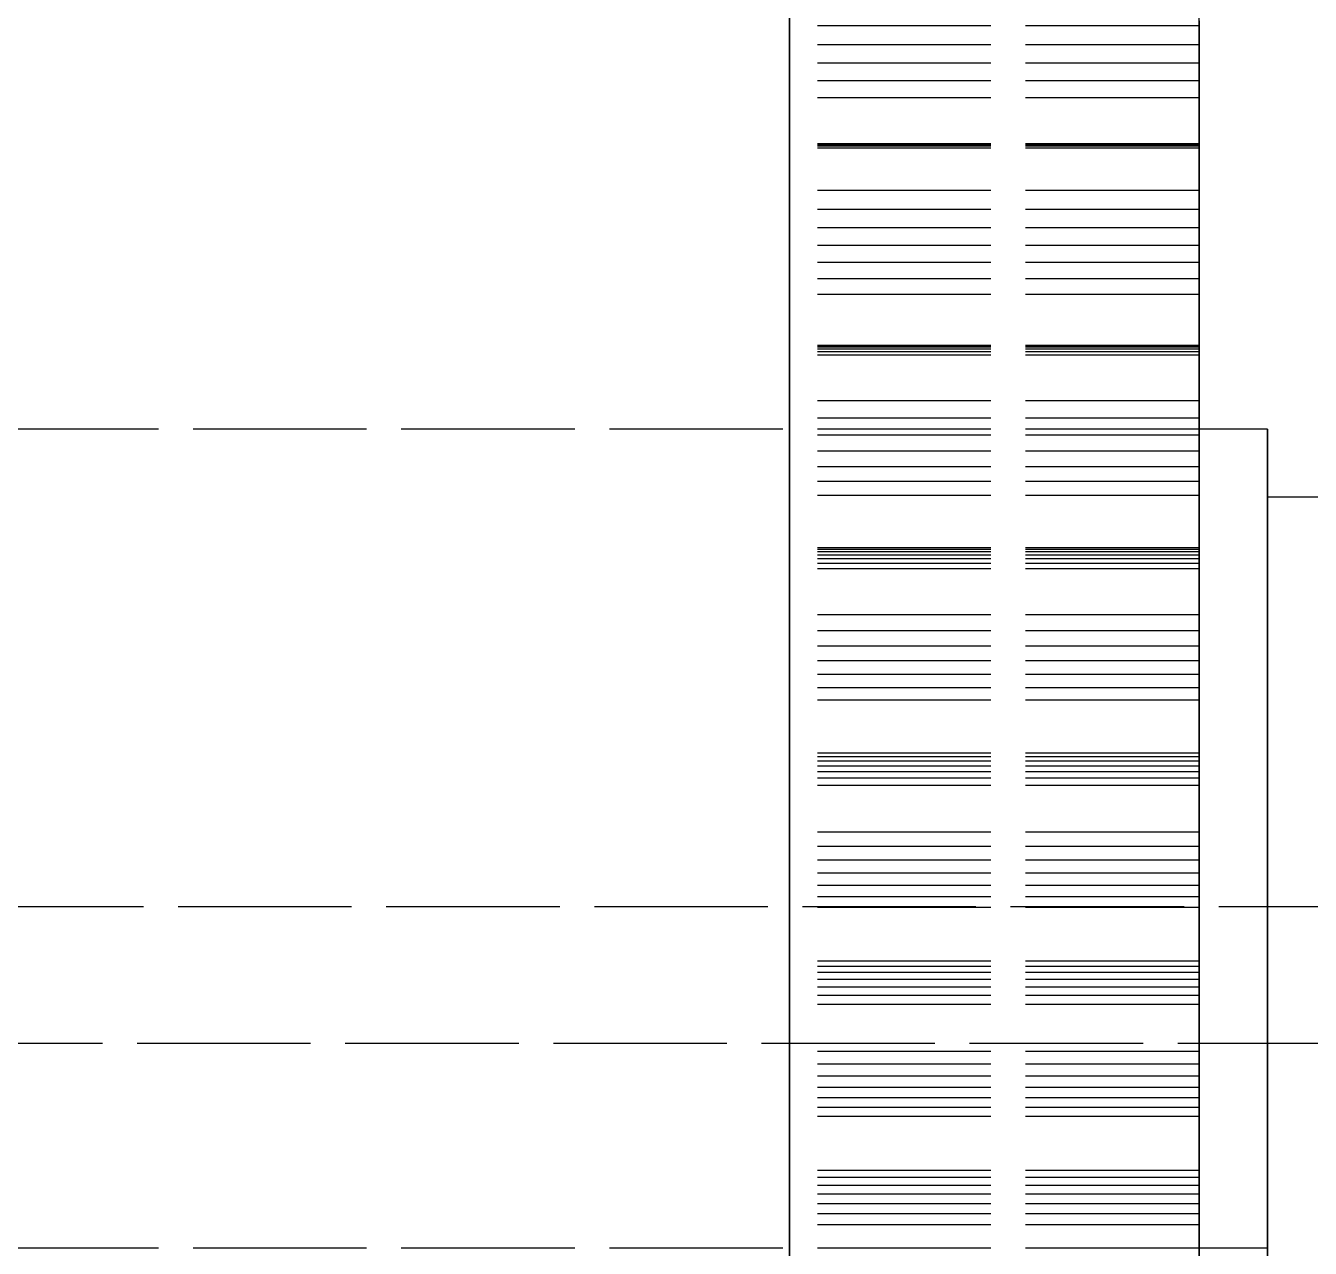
# Model space of a CAD drawing. Header units: millimetres. Extents: x -13 to 276, y -50 to 157.
# Drawn here: x 130.28 to 139.69, y 15.64 to 24.6 of the extents above; entities that cross this region are included whole.
import ezdxf

# ---------------------------------------------------------------- set-up
doc = ezdxf.new("R2010")
doc.units = ezdxf.units.MM
doc.linetypes.add('DASHED', pattern=[1.524, 1.27, -0.254])
doc.layers.add('HIDDEN', color=8, linetype='DASHED')
doc.layers.add('VISIBLE', color=7, linetype='CONTINUOUS')

msp = doc.modelspace()

# ---------------------------------------------------------------- linework, layer by layer
at = {"layer": 'HIDDEN'}
for points in [[(135.875, 25.16881), (135.875, 24.4069), (135.875, 23.645), (135.875, 22.8831), (135.875, 22.12119), (135.875, 21.35929), (135.875, 20.59738), (135.875, 19.83548), (135.875, 19.07357), (135.875, 18.31167), (135.875, 17.54976), (135.875, 16.78786), (135.875, 16.02595), (135.875, 15.26405)], [(135.875, 25.07357), (135.875, 24.37516), (135.875, 23.67675), (135.875, 22.97833), (135.875, 22.27992), (135.875, 21.58151), (135.875, 20.8831), (135.875, 20.18468), (135.875, 19.48627), (135.875, 18.78786), (135.875, 18.08944), (135.875, 17.39103), (135.875, 16.69262), (135.875, 15.99421), (135.875, 15.29579)], [(135.875, 15.645), (135.875, 16.02595), (135.875, 16.4069), (135.875, 16.78786), (135.875, 17.16881), (135.875, 17.54976), (135.875, 17.93071), (135.875, 18.31167), (135.875, 18.69262), (135.875, 19.07357), (135.875, 19.45452), (135.875, 19.83548), (135.875, 20.21643), (135.875, 20.59738), (135.875, 20.97833), (135.875, 21.35929), (135.875, 21.74024), (135.875, 22.12119), (135.875, 22.50214), (135.875, 22.8831), (135.875, 23.26405), (135.875, 23.645), (135.875, 24.02595), (135.875, 24.4069), (135.875, 24.78786)], [(135.875, 24.59893), (135.875, 24.74347)], [(138.875, 24.59893), (138.875, 24.74347)], [(135.875, 15.645), (135.875, 15.99421), (135.875, 16.34341), (135.875, 16.69262), (135.875, 17.04183), (135.875, 17.39103), (135.875, 17.74024), (135.875, 18.08944), (135.875, 18.43865), (135.875, 18.78786), (135.875, 19.13706), (135.875, 19.48627), (135.875, 19.83548), (135.875, 20.18468), (135.875, 20.53389), (135.875, 20.8831), (135.875, 21.2323), (135.875, 21.58151), (135.875, 21.93071), (135.875, 22.27992), (135.875, 22.62913), (135.875, 22.97833), (135.875, 23.32754), (135.875, 23.67675), (135.875, 24.02595), (135.875, 24.37516), (135.875, 24.72437)], [(135.875, 24.63508), (135.875, 23.85333), (135.875, 23.07159), (135.875, 22.28984), (135.875, 21.5081), (135.875, 20.72635), (135.875, 19.9446), (135.875, 19.16286), (135.875, 18.38111), (135.875, 17.59937), (135.875, 16.81762), (135.875, 16.03587), (135.875, 15.25413)], [(135.875, 24.45901), (135.875, 24.59893)], [(135.875, 24.59893), (135.875, 24.45901)], [(138.875, 24.59893), (135.875, 24.59893)], [(138.875, 24.59893), (135.875, 24.59893)], [(138.875, 24.63508), (138.875, 23.85333), (138.875, 23.07159), (138.875, 22.28984), (138.875, 21.5081), (138.875, 20.72635), (138.875, 19.9446), (138.875, 19.16286), (138.875, 18.38111), (138.875, 17.59937), (138.875, 16.81762), (138.875, 16.03587), (138.875, 15.25413)], [(138.875, 24.45901), (138.875, 24.59893)], [(138.875, 24.59893), (138.875, 24.45901)], [(135.875, 24.32393), (135.875, 24.45901)], [(135.875, 24.45901), (135.875, 24.32393)], [(138.875, 24.45901), (135.875, 24.45901)], [(138.875, 24.45901), (135.875, 24.45901)], [(138.875, 24.32393), (138.875, 24.45901)], [(138.875, 24.45901), (138.875, 24.32393)], [(135.875, 24.19396), (135.875, 24.32393)], [(135.875, 24.32393), (135.875, 24.19396)], [(138.875, 24.32393), (135.875, 24.32393)], [(138.875, 24.32393), (135.875, 24.32393)], [(138.875, 24.19396), (138.875, 24.32393)], [(138.875, 24.32393), (138.875, 24.19396)], [(135.875, 24.06947), (135.875, 24.19396)], [(135.875, 24.19396), (135.875, 24.06947)], [(138.875, 24.19396), (135.875, 24.19396)], [(138.875, 24.19396), (135.875, 24.19396)], [(138.875, 24.06947), (138.875, 24.19396)], [(138.875, 24.19396), (138.875, 24.06947)], [(135.875, 23.70255), (135.875, 24.06947)], [(135.875, 24.06947), (135.875, 23.70255)], [(138.875, 24.06947), (135.875, 24.06947)], [(138.875, 24.06947), (135.875, 24.06947)], [(138.875, 23.70255), (138.875, 24.06947)], [(138.875, 24.06947), (138.875, 23.70255)], [(135.875, 23.73207), (135.875, 23.73256)], [(135.875, 23.73256), (135.875, 23.72799)], [(135.875, 23.72799), (135.875, 23.73256)], [(135.875, 23.73256), (135.875, 23.73207)], [(138.875, 23.73256), (135.875, 23.73256)], [(138.875, 23.73256), (135.875, 23.73256)], [(135.875, 23.7267), (135.875, 23.73207)], [(135.875, 23.73207), (135.875, 23.7267)], [(138.875, 23.73207), (135.875, 23.73207)], [(138.875, 23.73207), (135.875, 23.73207)], [(135.875, 23.72799), (135.875, 23.71809)], [(135.875, 23.71809), (135.875, 23.72799)], [(138.875, 23.72799), (135.875, 23.72799)], [(138.875, 23.72799), (135.875, 23.72799)], [(135.875, 23.71661), (135.875, 23.7267)], [(135.875, 23.7267), (135.875, 23.71661)], [(138.875, 23.7267), (135.875, 23.7267)], [(138.875, 23.7267), (135.875, 23.7267)], [(135.875, 23.71809), (135.875, 23.70255)], [(135.875, 23.70255), (135.875, 23.71809)], [(138.875, 23.71809), (135.875, 23.71809)], [(138.875, 23.71809), (135.875, 23.71809)], [(135.875, 23.39137), (135.875, 23.71661)], [(135.875, 23.71661), (135.875, 23.39137)], [(138.875, 23.71661), (135.875, 23.71661)], [(138.875, 23.71661), (135.875, 23.71661)], [(138.875, 23.73207), (138.875, 23.73256)], [(138.875, 23.73256), (138.875, 23.72799)], [(138.875, 23.72799), (138.875, 23.73256)], [(138.875, 23.73256), (138.875, 23.73207)], [(138.875, 23.7267), (138.875, 23.73207)], [(138.875, 23.73207), (138.875, 23.7267)], [(138.875, 23.72799), (138.875, 23.71809)], [(138.875, 23.71809), (138.875, 23.72799)], [(138.875, 23.71661), (138.875, 23.7267)], [(138.875, 23.7267), (138.875, 23.71661)], [(138.875, 23.71809), (138.875, 23.70255)], [(138.875, 23.70255), (138.875, 23.71809)], [(138.875, 23.39137), (138.875, 23.71661)], [(138.875, 23.71661), (138.875, 23.39137)], [(138.875, 23.70255), (135.875, 23.70255)], [(138.875, 23.70255), (135.875, 23.70255)], [(135.875, 23.25253), (135.875, 23.39137)], [(135.875, 23.39137), (135.875, 23.25253)], [(138.875, 23.39137), (135.875, 23.39137)], [(138.875, 23.39137), (135.875, 23.39137)], [(138.875, 23.25253), (138.875, 23.39137)], [(138.875, 23.39137), (138.875, 23.25253)], [(135.875, 23.11824), (135.875, 23.25253)], [(135.875, 23.25253), (135.875, 23.11824)], [(138.875, 23.25253), (135.875, 23.25253)], [(138.875, 23.25253), (135.875, 23.25253)], [(138.875, 23.11824), (138.875, 23.25253)], [(138.875, 23.25253), (138.875, 23.11824)], [(135.875, 22.98872), (135.875, 23.11824)], [(135.875, 23.11824), (135.875, 22.98872)], [(138.875, 23.11824), (135.875, 23.11824)], [(138.875, 23.11824), (135.875, 23.11824)], [(138.875, 22.98872), (138.875, 23.11824)], [(138.875, 23.11824), (138.875, 22.98872)], [(135.875, 22.86418), (135.875, 22.98872)], [(135.875, 22.98872), (135.875, 22.86418)], [(138.875, 22.98872), (135.875, 22.98872)], [(138.875, 22.98872), (135.875, 22.98872)], [(138.875, 22.86418), (138.875, 22.98872)], [(138.875, 22.98872), (138.875, 22.86418)], [(135.875, 22.74492), (135.875, 22.86418)], [(135.875, 22.86418), (135.875, 22.74492)], [(138.875, 22.86418), (135.875, 22.86418)], [(138.875, 22.86418), (135.875, 22.86418)], [(138.875, 22.74492), (138.875, 22.86418)], [(138.875, 22.86418), (138.875, 22.74492)], [(135.875, 22.63128), (135.875, 22.74492)], [(135.875, 22.74492), (135.875, 22.63128)], [(138.875, 22.74492), (135.875, 22.74492)], [(138.875, 22.74492), (135.875, 22.74492)], [(138.875, 22.63128), (138.875, 22.74492)], [(138.875, 22.74492), (138.875, 22.63128)], [(135.875, 22.25492), (135.875, 22.63128)], [(135.875, 22.63128), (135.875, 22.25492)], [(138.875, 22.63128), (135.875, 22.63128)], [(138.875, 22.63128), (135.875, 22.63128)], [(138.875, 22.25492), (138.875, 22.63128)], [(138.875, 22.63128), (138.875, 22.25492)], [(135.875, 22.2529), (135.875, 22.2568)], [(135.875, 22.2568), (135.875, 22.25492)], [(135.875, 22.25492), (135.875, 22.2568)], [(135.875, 22.2568), (135.875, 22.2529)], [(138.875, 22.2568), (135.875, 22.2568)], [(138.875, 22.2568), (135.875, 22.2568)], [(138.875, 22.25492), (135.875, 22.25492)], [(138.875, 22.25492), (135.875, 22.25492)], [(135.875, 22.24357), (135.875, 22.2529)], [(135.875, 22.2529), (135.875, 22.24357)], [(138.875, 22.2529), (135.875, 22.2529)], [(138.875, 22.2529), (135.875, 22.2529)], [(135.875, 22.22906), (135.875, 22.24357)], [(135.875, 22.24357), (135.875, 22.22906)], [(138.875, 22.24357), (135.875, 22.24357)], [(138.875, 22.24357), (135.875, 22.24357)], [(135.875, 22.20958), (135.875, 22.22906)], [(135.875, 22.22906), (135.875, 22.20958)], [(138.875, 22.22906), (135.875, 22.22906)], [(138.875, 22.22906), (135.875, 22.22906)], [(135.875, 22.18529), (135.875, 22.20958)], [(135.875, 22.20958), (135.875, 22.18529)], [(138.875, 22.20958), (135.875, 22.20958)], [(138.875, 22.20958), (135.875, 22.20958)], [(138.875, 22.2529), (138.875, 22.2568)], [(138.875, 22.2568), (138.875, 22.25492)], [(138.875, 22.25492), (138.875, 22.2568)], [(138.875, 22.2568), (138.875, 22.2529)], [(138.875, 22.24357), (138.875, 22.2529)], [(138.875, 22.2529), (138.875, 22.24357)], [(138.875, 22.22906), (138.875, 22.24357)], [(138.875, 22.24357), (138.875, 22.22906)], [(138.875, 22.20958), (138.875, 22.22906)], [(138.875, 22.22906), (138.875, 22.20958)], [(138.875, 22.18529), (138.875, 22.20958)], [(138.875, 22.20958), (138.875, 22.18529)], [(135.875, 21.85258), (135.875, 22.18529)], [(135.875, 22.18529), (135.875, 21.85258)], [(138.875, 22.18529), (135.875, 22.18529)], [(138.875, 22.18529), (135.875, 22.18529)], [(138.875, 21.85258), (138.875, 22.18529)], [(138.875, 22.18529), (138.875, 21.85258)], [(135.875, 21.72452), (135.875, 21.85258)], [(135.875, 21.85258), (135.875, 21.72452)], [(138.875, 21.85258), (135.875, 21.85258)], [(138.875, 21.85258), (135.875, 21.85258)], [(138.875, 21.72452), (138.875, 21.85258)], [(138.875, 21.85258), (138.875, 21.72452)], [(138.875, 21.645), (121.075, 21.645)], [(135.875, 21.60115), (135.875, 21.72452)], [(135.875, 21.72452), (135.875, 21.60115)], [(138.875, 21.72452), (135.875, 21.72452)], [(138.875, 21.72452), (135.875, 21.72452)], [(138.875, 21.60115), (138.875, 21.72452)], [(138.875, 21.72452), (138.875, 21.60115)], [(139.375, 21.645), (139.375, 21.45452), (139.375, 21.26405), (139.375, 21.07357), (139.375, 20.8831), (139.375, 20.69262), (139.375, 20.50214), (139.375, 20.31167), (139.375, 20.12119), (139.375, 19.93071), (139.375, 19.74024), (139.375, 19.54976), (139.375, 19.35929), (139.375, 19.16881), (139.375, 18.97833), (139.375, 18.78786), (139.375, 18.59738), (139.375, 18.4069), (139.375, 18.21643), (139.375, 18.02595), (139.375, 17.83548), (139.375, 17.645), (139.375, 17.45452), (139.375, 17.26405), (139.375, 17.07357), (139.375, 16.8831), (139.375, 16.69262), (139.375, 16.50214), (139.375, 16.31167), (139.375, 16.12119), (139.375, 15.93071), (139.375, 15.74024), (139.375, 15.54976)], [(135.875, 21.48265), (135.875, 21.60115)], [(135.875, 21.60115), (135.875, 21.48265)], [(138.875, 21.60115), (135.875, 21.60115)], [(138.875, 21.60115), (135.875, 21.60115)], [(138.875, 21.48265), (138.875, 21.60115)], [(138.875, 21.60115), (138.875, 21.48265)], [(135.875, 21.36927), (135.875, 21.48265)], [(135.875, 21.48265), (135.875, 21.36927)], [(138.875, 21.48265), (135.875, 21.48265)], [(138.875, 21.48265), (135.875, 21.48265)], [(138.875, 21.36927), (138.875, 21.48265)], [(138.875, 21.48265), (138.875, 21.36927)], [(135.875, 21.26128), (135.875, 21.36927)], [(135.875, 21.36927), (135.875, 21.26128)], [(138.875, 21.36927), (135.875, 21.36927)], [(138.875, 21.36927), (135.875, 21.36927)], [(138.875, 21.26128), (138.875, 21.36927)], [(138.875, 21.36927), (138.875, 21.26128)], [(135.875, 21.15905), (135.875, 21.26128)], [(135.875, 21.26128), (135.875, 21.15905)], [(138.875, 21.26128), (135.875, 21.26128)], [(138.875, 21.26128), (135.875, 21.26128)], [(138.875, 21.15905), (138.875, 21.26128)], [(138.875, 21.26128), (138.875, 21.15905)], [(135.875, 20.77508), (135.875, 21.15905)], [(135.875, 21.15905), (135.875, 20.77508)], [(138.875, 21.15905), (135.875, 21.15905)], [(138.875, 21.15905), (135.875, 21.15905)], [(138.875, 20.77508), (138.875, 21.15905)], [(138.875, 21.15905), (138.875, 20.77508)], [(139.375, 15.645), (139.375, 15.7323), (139.375, 15.8196), (139.375, 15.9069), (139.375, 15.99421), (139.375, 16.08151), (139.375, 16.16881), (139.375, 16.25611), (139.375, 16.34341), (139.375, 16.43071), (139.375, 16.51802), (139.375, 16.60532), (139.375, 16.69262), (139.375, 16.77992), (139.375, 16.86722), (139.375, 16.95452), (139.375, 17.04183), (139.375, 17.12913), (139.375, 17.21643), (139.375, 17.30373), (139.375, 17.39103), (139.375, 17.47833), (139.375, 17.56563), (139.375, 17.65294), (139.375, 17.74024), (139.375, 17.82754), (139.375, 17.91484), (139.375, 18.00214), (139.375, 18.08944), (139.375, 18.17675), (139.375, 18.26405), (139.375, 18.35135), (139.375, 18.43865), (139.375, 18.52595), (139.375, 18.61325), (139.375, 18.70056), (139.375, 18.78786), (139.375, 18.87516), (139.375, 18.96246), (139.375, 19.04976), (139.375, 19.13706), (139.375, 19.22437), (139.375, 19.31167), (139.375, 19.39897), (139.375, 19.48627), (139.375, 19.57357), (139.375, 19.66087), (139.375, 19.74817), (139.375, 19.83548), (139.375, 19.92278), (139.375, 20.01008), (139.375, 20.09738), (139.375, 20.18468), (139.375, 20.27198), (139.375, 20.35929), (139.375, 20.44659), (139.375, 20.53389), (139.375, 20.62119), (139.375, 20.70849), (139.375, 20.79579), (139.375, 20.8831), (139.375, 20.9704), (139.375, 21.0577), (139.375, 21.145)], [(139.375, 21.145), (139.375, 20.9704), (139.375, 20.79579), (139.375, 20.62119), (139.375, 20.44659), (139.375, 20.27198), (139.375, 20.09738), (139.375, 19.92278), (139.375, 19.74817), (139.375, 19.57357), (139.375, 19.39897), (139.375, 19.22437), (139.375, 19.04976), (139.375, 18.87516), (139.375, 18.70056), (139.375, 18.52595), (139.375, 18.35135), (139.375, 18.17675), (139.375, 18.00214), (139.375, 17.82754), (139.375, 17.65294), (139.375, 17.47833), (139.375, 17.30373), (139.375, 17.12913), (139.375, 16.95452), (139.375, 16.77992), (139.375, 16.60532), (139.375, 16.43071), (139.375, 16.25611), (139.375, 16.08151), (139.375, 15.9069), (139.375, 15.7323), (139.375, 15.5577)], [(135.875, 20.76329), (135.875, 20.77508)], [(135.875, 20.77508), (135.875, 20.76329)], [(138.875, 20.77508), (135.875, 20.77508)], [(138.875, 20.77508), (135.875, 20.77508)], [(135.875, 20.74562), (135.875, 20.76329)], [(135.875, 20.76329), (135.875, 20.74562)], [(138.875, 20.76329), (135.875, 20.76329)], [(138.875, 20.76329), (135.875, 20.76329)], [(135.875, 20.72243), (135.875, 20.74562)], [(135.875, 20.74562), (135.875, 20.72243)], [(138.875, 20.74562), (135.875, 20.74562)], [(138.875, 20.74562), (135.875, 20.74562)], [(135.875, 20.69397), (135.875, 20.72243)], [(135.875, 20.72243), (135.875, 20.69397)], [(138.875, 20.72243), (135.875, 20.72243)], [(138.875, 20.72243), (135.875, 20.72243)], [(138.875, 20.76329), (138.875, 20.77508)], [(138.875, 20.77508), (138.875, 20.76329)], [(138.875, 20.74562), (138.875, 20.76329)], [(138.875, 20.76329), (138.875, 20.74562)], [(138.875, 20.72243), (138.875, 20.74562)], [(138.875, 20.74562), (138.875, 20.72243)], [(138.875, 20.69397), (138.875, 20.72243)], [(138.875, 20.72243), (138.875, 20.69397)], [(135.875, 20.66047), (135.875, 20.69397)], [(135.875, 20.69397), (135.875, 20.66047)], [(138.875, 20.69397), (135.875, 20.69397)], [(138.875, 20.69397), (135.875, 20.69397)], [(135.875, 20.6221), (135.875, 20.66047)], [(135.875, 20.66047), (135.875, 20.6221)], [(138.875, 20.66047), (135.875, 20.66047)], [(138.875, 20.66047), (135.875, 20.66047)], [(135.875, 20.28355), (135.875, 20.6221)], [(135.875, 20.6221), (135.875, 20.28355)], [(138.875, 20.6221), (135.875, 20.6221)], [(138.875, 20.6221), (135.875, 20.6221)], [(138.875, 20.66047), (138.875, 20.69397)], [(138.875, 20.69397), (138.875, 20.66047)], [(138.875, 20.6221), (138.875, 20.66047)], [(138.875, 20.66047), (138.875, 20.6221)], [(138.875, 20.28355), (138.875, 20.6221)], [(138.875, 20.6221), (138.875, 20.28355)], [(135.875, 20.1669), (135.875, 20.28355)], [(135.875, 20.28355), (135.875, 20.1669)], [(138.875, 20.28355), (135.875, 20.28355)], [(138.875, 20.28355), (135.875, 20.28355)], [(138.875, 20.1669), (138.875, 20.28355)], [(138.875, 20.28355), (138.875, 20.1669)], [(135.875, 20.05503), (135.875, 20.1669)], [(135.875, 20.1669), (135.875, 20.05503)], [(138.875, 20.1669), (135.875, 20.1669)], [(138.875, 20.1669), (135.875, 20.1669)], [(138.875, 20.05503), (138.875, 20.1669)], [(138.875, 20.1669), (138.875, 20.05503)], [(135.875, 19.94814), (135.875, 20.05503)], [(135.875, 20.05503), (135.875, 19.94814)], [(138.875, 20.05503), (135.875, 20.05503)], [(138.875, 20.05503), (135.875, 20.05503)], [(138.875, 19.94814), (138.875, 20.05503)], [(138.875, 20.05503), (138.875, 19.94814)], [(135.875, 19.84646), (135.875, 19.94814)], [(135.875, 19.94814), (135.875, 19.84646)], [(138.875, 19.94814), (135.875, 19.94814)], [(138.875, 19.94814), (135.875, 19.94814)], [(138.875, 19.84646), (138.875, 19.94814)], [(138.875, 19.94814), (138.875, 19.84646)], [(135.875, 19.75028), (135.875, 19.84646)], [(135.875, 19.84646), (135.875, 19.75028)], [(138.875, 19.84646), (135.875, 19.84646)], [(138.875, 19.84646), (135.875, 19.84646)], [(138.875, 19.75028), (138.875, 19.84646)], [(138.875, 19.84646), (138.875, 19.75028)], [(135.875, 19.65996), (135.875, 19.75028)], [(135.875, 19.75028), (135.875, 19.65996)], [(138.875, 19.75028), (135.875, 19.75028)], [(138.875, 19.75028), (135.875, 19.75028)], [(138.875, 19.65996), (138.875, 19.75028)], [(138.875, 19.75028), (138.875, 19.65996)], [(135.875, 19.27025), (135.875, 19.65996)], [(135.875, 19.65996), (135.875, 19.27025)], [(138.875, 19.65996), (135.875, 19.65996)], [(138.875, 19.65996), (135.875, 19.65996)], [(138.875, 19.27025), (138.875, 19.65996)], [(138.875, 19.65996), (138.875, 19.27025)], [(135.875, 19.24484), (135.875, 19.27025)], [(135.875, 19.27025), (135.875, 19.24484)], [(138.875, 19.27025), (135.875, 19.27025)], [(138.875, 19.27025), (135.875, 19.27025)], [(135.875, 19.21349), (135.875, 19.24484)], [(135.875, 19.24484), (135.875, 19.21349)], [(138.875, 19.24484), (135.875, 19.24484)], [(138.875, 19.24484), (135.875, 19.24484)], [(135.875, 19.17655), (135.875, 19.21349)], [(135.875, 19.21349), (135.875, 19.17655)], [(138.875, 19.21349), (135.875, 19.21349)], [(138.875, 19.21349), (135.875, 19.21349)], [(138.875, 19.24484), (138.875, 19.27025)], [(138.875, 19.27025), (138.875, 19.24484)], [(138.875, 19.21349), (138.875, 19.24484)], [(138.875, 19.24484), (138.875, 19.21349)], [(138.875, 19.17655), (138.875, 19.21349)], [(138.875, 19.21349), (138.875, 19.17655)], [(135.875, 19.13429), (135.875, 19.17655)], [(135.875, 19.17655), (135.875, 19.13429)], [(138.875, 19.17655), (135.875, 19.17655)], [(138.875, 19.17655), (135.875, 19.17655)], [(135.875, 19.08694), (135.875, 19.13429)], [(135.875, 19.13429), (135.875, 19.08694)], [(138.875, 19.13429), (135.875, 19.13429)], [(138.875, 19.13429), (135.875, 19.13429)], [(138.875, 19.13429), (138.875, 19.17655)], [(138.875, 19.17655), (138.875, 19.13429)], [(138.875, 19.08694), (138.875, 19.13429)], [(138.875, 19.13429), (138.875, 19.08694)], [(135.875, 19.03466), (135.875, 19.08694)], [(135.875, 19.08694), (135.875, 19.03466)], [(138.875, 19.08694), (135.875, 19.08694)], [(138.875, 19.08694), (135.875, 19.08694)], [(135.875, 18.69191), (135.875, 19.03466)], [(135.875, 19.03466), (135.875, 18.69191)], [(138.875, 19.03466), (135.875, 19.03466)], [(138.875, 19.03466), (135.875, 19.03466)], [(138.875, 19.03466), (138.875, 19.08694)], [(138.875, 19.08694), (138.875, 19.03466)], [(138.875, 18.69191), (138.875, 19.03466)], [(138.875, 19.03466), (138.875, 18.69191)], [(135.875, 18.58724), (135.875, 18.69191)], [(135.875, 18.69191), (135.875, 18.58724)], [(138.875, 18.69191), (135.875, 18.69191)], [(138.875, 18.69191), (135.875, 18.69191)], [(138.875, 18.58724), (138.875, 18.69191)], [(138.875, 18.69191), (138.875, 18.58724)], [(135.875, 18.48743), (135.875, 18.58724)], [(135.875, 18.58724), (135.875, 18.48743)], [(138.875, 18.58724), (135.875, 18.58724)], [(138.875, 18.58724), (135.875, 18.58724)], [(138.875, 18.48743), (138.875, 18.58724)], [(138.875, 18.58724), (138.875, 18.48743)], [(135.875, 18.39267), (135.875, 18.48743)], [(135.875, 18.48743), (135.875, 18.39267)], [(138.875, 18.48743), (135.875, 18.48743)], [(138.875, 18.48743), (135.875, 18.48743)], [(138.875, 18.39267), (138.875, 18.48743)], [(138.875, 18.48743), (138.875, 18.39267)], [(135.875, 18.30319), (135.875, 18.39267)], [(135.875, 18.39267), (135.875, 18.30319)], [(138.875, 18.39267), (135.875, 18.39267)], [(138.875, 18.39267), (135.875, 18.39267)], [(138.875, 18.30319), (138.875, 18.39267)], [(138.875, 18.39267), (138.875, 18.30319)], [(135.875, 18.21928), (135.875, 18.30319)], [(135.875, 18.30319), (135.875, 18.21928)], [(138.875, 18.30319), (135.875, 18.30319)], [(138.875, 18.30319), (135.875, 18.30319)], [(138.875, 18.21928), (138.875, 18.30319)], [(138.875, 18.30319), (138.875, 18.21928)], [(135.875, 18.14131), (135.875, 18.21928)], [(135.875, 18.21928), (135.875, 18.14131)], [(138.875, 18.21928), (135.875, 18.21928)], [(138.875, 18.21928), (135.875, 18.21928)], [(138.875, 18.14131), (138.875, 18.21928)], [(138.875, 18.21928), (138.875, 18.14131)], [(146.385, 18.145), (95.375, 18.145)], [(135.875, 17.74775), (135.875, 18.14131)], [(135.875, 18.14131), (135.875, 17.74775)], [(138.875, 18.14131), (135.875, 18.14131)], [(138.875, 18.14131), (135.875, 18.14131)], [(138.875, 17.74775), (138.875, 18.14131)], [(138.875, 18.14131), (138.875, 17.74775)], [(135.875, 17.70886), (135.875, 17.74775)], [(135.875, 17.74775), (135.875, 17.70886)], [(138.875, 17.74775), (135.875, 17.74775)], [(138.875, 17.74775), (135.875, 17.74775)], [(135.875, 17.66397), (135.875, 17.70886)], [(135.875, 17.70886), (135.875, 17.66397)], [(138.875, 17.70886), (135.875, 17.70886)], [(138.875, 17.70886), (135.875, 17.70886)], [(138.875, 17.70886), (138.875, 17.74775)], [(138.875, 17.74775), (138.875, 17.70886)], [(138.875, 17.66397), (138.875, 17.70886)], [(138.875, 17.70886), (138.875, 17.66397)], [(135.875, 17.61347), (135.875, 17.66397)], [(135.875, 17.66397), (135.875, 17.61347)], [(138.875, 17.66397), (135.875, 17.66397)], [(138.875, 17.66397), (135.875, 17.66397)], [(135.875, 17.55761), (135.875, 17.61347)], [(135.875, 17.61347), (135.875, 17.55761)], [(138.875, 17.61347), (135.875, 17.61347)], [(138.875, 17.61347), (135.875, 17.61347)], [(138.875, 17.61347), (138.875, 17.66397)], [(138.875, 17.66397), (138.875, 17.61347)], [(138.875, 17.55761), (138.875, 17.61347)], [(138.875, 17.61347), (138.875, 17.55761)], [(135.875, 17.49663), (135.875, 17.55761)], [(135.875, 17.55761), (135.875, 17.49663)], [(138.875, 17.55761), (135.875, 17.55761)], [(138.875, 17.55761), (135.875, 17.55761)], [(138.875, 17.49663), (138.875, 17.55761)], [(138.875, 17.55761), (138.875, 17.49663)], [(135.875, 17.43071), (135.875, 17.49663)], [(135.875, 17.49663), (135.875, 17.43071)], [(138.875, 17.49663), (135.875, 17.49663)], [(138.875, 17.49663), (135.875, 17.49663)], [(135.875, 17.08544), (135.875, 17.43071)], [(135.875, 17.43071), (135.875, 17.08544)], [(138.875, 17.43071), (135.875, 17.43071)], [(138.875, 17.43071), (135.875, 17.43071)], [(138.875, 17.43071), (138.875, 17.49663)], [(138.875, 17.49663), (138.875, 17.43071)], [(138.875, 17.08544), (138.875, 17.43071)], [(138.875, 17.43071), (138.875, 17.08544)], [(146.085, 17.145), (89.375, 17.145)], [(135.875, 16.99325), (135.875, 17.08544)], [(135.875, 17.08544), (135.875, 16.99325)], [(138.875, 17.08544), (135.875, 17.08544)], [(138.875, 17.08544), (135.875, 17.08544)], [(138.875, 16.99325), (138.875, 17.08544)], [(138.875, 17.08544), (138.875, 16.99325)], [(135.875, 16.90598), (135.875, 16.99325)], [(135.875, 16.99325), (135.875, 16.90598)], [(138.875, 16.99325), (135.875, 16.99325)], [(138.875, 16.99325), (135.875, 16.99325)], [(138.875, 16.90598), (138.875, 16.99325)], [(138.875, 16.99325), (138.875, 16.90598)], [(135.875, 16.82381), (135.875, 16.90598)], [(135.875, 16.90598), (135.875, 16.82381)], [(138.875, 16.90598), (135.875, 16.90598)], [(138.875, 16.90598), (135.875, 16.90598)], [(138.875, 16.82381), (138.875, 16.90598)], [(138.875, 16.90598), (138.875, 16.82381)], [(135.875, 16.74697), (135.875, 16.82381)], [(135.875, 16.82381), (135.875, 16.74697)], [(138.875, 16.82381), (135.875, 16.82381)], [(138.875, 16.82381), (135.875, 16.82381)], [(135.875, 16.67574), (135.875, 16.74697)], [(135.875, 16.74697), (135.875, 16.67574)], [(138.875, 16.74697), (135.875, 16.74697)], [(138.875, 16.74697), (135.875, 16.74697)], [(138.875, 16.74697), (138.875, 16.82381)], [(138.875, 16.82381), (138.875, 16.74697)], [(138.875, 16.67574), (138.875, 16.74697)], [(138.875, 16.74697), (138.875, 16.67574)], [(135.875, 16.6105), (135.875, 16.67574)], [(135.875, 16.67574), (135.875, 16.6105)], [(138.875, 16.67574), (135.875, 16.67574)], [(138.875, 16.67574), (135.875, 16.67574)], [(138.875, 16.6105), (138.875, 16.67574)], [(138.875, 16.67574), (138.875, 16.6105)], [(135.875, 16.21501), (135.875, 16.6105)], [(135.875, 16.6105), (135.875, 16.21501)], [(138.875, 16.6105), (135.875, 16.6105)], [(138.875, 16.6105), (135.875, 16.6105)], [(138.875, 16.21501), (138.875, 16.6105)], [(138.875, 16.6105), (138.875, 16.21501)], [(135.875, 16.16282), (135.875, 16.21501)], [(135.875, 16.21501), (135.875, 16.16282)], [(138.875, 16.21501), (135.875, 16.21501)], [(138.875, 16.21501), (135.875, 16.21501)], [(138.875, 16.16282), (138.875, 16.21501)], [(138.875, 16.21501), (138.875, 16.16282)], [(135.875, 16.10462), (135.875, 16.16282)], [(135.875, 16.16282), (135.875, 16.10462)], [(138.875, 16.16282), (135.875, 16.16282)], [(138.875, 16.16282), (135.875, 16.16282)], [(135.875, 16.04079), (135.875, 16.10462)], [(135.875, 16.10462), (135.875, 16.04079)], [(138.875, 16.10462), (135.875, 16.10462)], [(138.875, 16.10462), (135.875, 16.10462)], [(138.875, 16.10462), (138.875, 16.16282)], [(138.875, 16.16282), (138.875, 16.10462)], [(138.875, 16.04079), (138.875, 16.10462)], [(138.875, 16.10462), (138.875, 16.04079)], [(135.875, 15.97161), (135.875, 16.04079)], [(135.875, 16.04079), (135.875, 15.97161)], [(138.875, 16.04079), (135.875, 16.04079)], [(138.875, 16.04079), (135.875, 16.04079)], [(138.875, 15.97161), (138.875, 16.04079)], [(138.875, 16.04079), (138.875, 15.97161)], [(135.875, 15.8973), (135.875, 15.97161)], [(135.875, 15.97161), (135.875, 15.8973)], [(138.875, 15.97161), (135.875, 15.97161)], [(138.875, 15.97161), (135.875, 15.97161)], [(138.875, 15.8973), (138.875, 15.97161)], [(138.875, 15.97161), (138.875, 15.8973)], [(135.875, 15.81806), (135.875, 15.8973)], [(135.875, 15.8973), (135.875, 15.81806)], [(138.875, 15.8973), (135.875, 15.8973)], [(138.875, 15.8973), (135.875, 15.8973)], [(135.875, 15.47194), (135.875, 15.81806)], [(135.875, 15.81806), (135.875, 15.47194)], [(138.875, 15.81806), (135.875, 15.81806)], [(138.875, 15.81806), (135.875, 15.81806)], [(138.875, 15.81806), (138.875, 15.8973)], [(138.875, 15.8973), (138.875, 15.81806)], [(138.875, 15.47194), (138.875, 15.81806)], [(138.875, 15.81806), (138.875, 15.47194)], [(138.875, 15.645), (121.075, 15.645)], [(139.375, 15.5577), (139.375, 15.645)]]:
    msp.add_lwpolyline(points, dxfattribs=at)
at = {"layer": 'VISIBLE'}
for points in [[(135.875, 15.645), (135.875, 16.03587), (135.875, 16.42675), (135.875, 16.81762), (135.875, 17.20849), (135.875, 17.59937), (135.875, 17.99024), (135.875, 18.38111), (135.875, 18.77198), (135.875, 19.16286), (135.875, 19.55373), (135.875, 19.9446), (135.875, 20.33548), (135.875, 20.72635), (135.875, 21.11722), (135.875, 21.5081), (135.875, 21.89897), (135.875, 22.28984), (135.875, 22.68071), (135.875, 23.07159), (135.875, 23.46246), (135.875, 23.85333), (135.875, 24.24421), (135.875, 24.63508)], [(138.875, 15.645), (138.875, 16.03587), (138.875, 16.42675), (138.875, 16.81762), (138.875, 17.20849), (138.875, 17.59937), (138.875, 17.99024), (138.875, 18.38111), (138.875, 18.77198), (138.875, 19.16286), (138.875, 19.55373), (138.875, 19.9446), (138.875, 20.33548), (138.875, 20.72635), (138.875, 21.11722), (138.875, 21.5081), (138.875, 21.89897), (138.875, 22.28984), (138.875, 22.68071), (138.875, 23.07159), (138.875, 23.46246), (138.875, 23.85333), (138.875, 24.24421), (138.875, 24.63508)], [(139.375, 21.645), (138.875, 21.645)], [(139.375, 15.645), (139.375, 15.74024), (139.375, 15.83548), (139.375, 15.93071), (139.375, 16.02595), (139.375, 16.12119), (139.375, 16.21643), (139.375, 16.31167), (139.375, 16.4069), (139.375, 16.50214), (139.375, 16.59738), (139.375, 16.69262), (139.375, 16.78786), (139.375, 16.8831), (139.375, 16.97833), (139.375, 17.07357), (139.375, 17.16881), (139.375, 17.26405), (139.375, 17.35929), (139.375, 17.45452), (139.375, 17.54976), (139.375, 17.645), (139.375, 17.74024), (139.375, 17.83548), (139.375, 17.93071), (139.375, 18.02595), (139.375, 18.12119), (139.375, 18.21643), (139.375, 18.31167), (139.375, 18.4069), (139.375, 18.50214), (139.375, 18.59738), (139.375, 18.69262), (139.375, 18.78786), (139.375, 18.8831), (139.375, 18.97833), (139.375, 19.07357), (139.375, 19.16881), (139.375, 19.26405), (139.375, 19.35929), (139.375, 19.45452), (139.375, 19.54976), (139.375, 19.645), (139.375, 19.74024), (139.375, 19.83548), (139.375, 19.93071), (139.375, 20.02595), (139.375, 20.12119), (139.375, 20.21643), (139.375, 20.31167), (139.375, 20.4069), (139.375, 20.50214), (139.375, 20.59738), (139.375, 20.69262), (139.375, 20.78786), (139.375, 20.8831), (139.375, 20.97833), (139.375, 21.07357), (139.375, 21.16881), (139.375, 21.26405), (139.375, 21.35929), (139.375, 21.45452), (139.375, 21.54976), (139.375, 21.645)], [(140.875, 21.145), (139.375, 21.145)], [(139.375, 15.645), (138.875, 15.645)], [(139.375, 15.54976), (139.375, 15.645)]]:
    msp.add_lwpolyline(points, dxfattribs=at)

doc.saveas('drawing.dxf')
